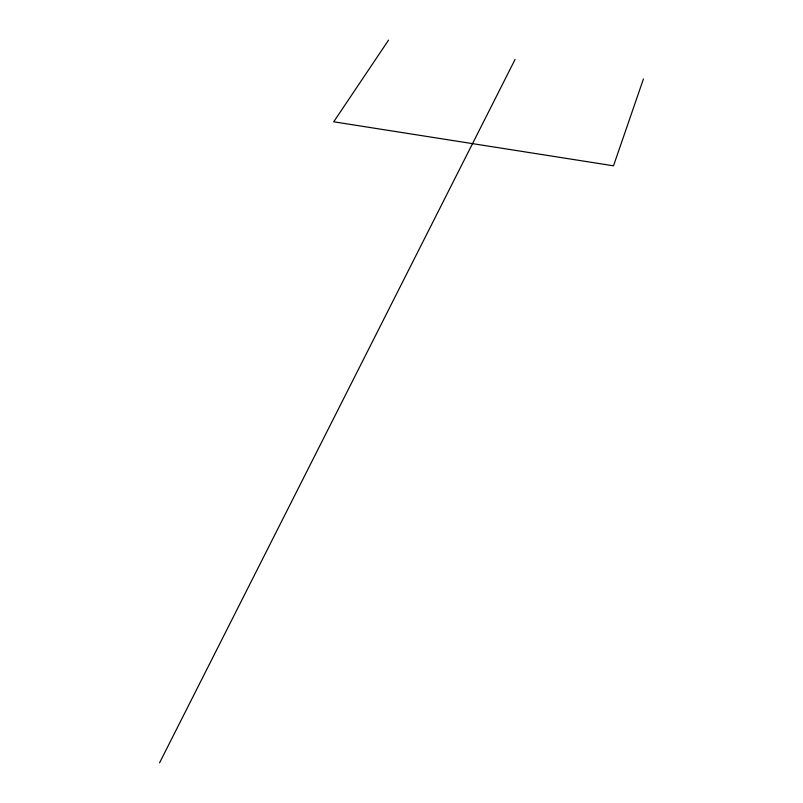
<?xml version="1.0" encoding="UTF-8"?>
<svg xmlns="http://www.w3.org/2000/svg" width="803" height="803" viewBox="0 0 803 803"><rect width="100%" height="100%" fill="white"/><g stroke="black" fill="none" stroke-linecap="round" stroke-linejoin="round"><path stroke-width="1.2" d="M643.434 78.955L613.512 165.809L333.707 121.795L388.542 40.15M159.566 762.85L515.084 59.422"/></g></svg>
